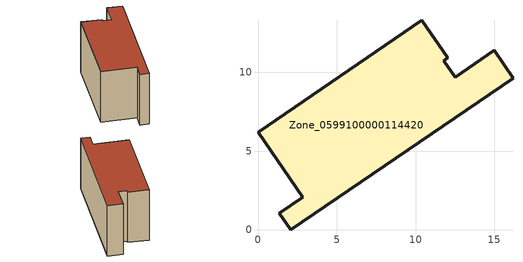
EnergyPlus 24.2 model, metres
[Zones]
Zone_0599100000114420
 floor ground (C_G): 11.8,10.75 12.52,9.69 14.98,11.4 16.18,9.64 2.08,0 1.35,1.07 2.83,2.08 0,6.2 10.4,13.33 12.05,10.92 z0.25
 wall outside (C_F): 2.08,0 16.18,9.64 14.98,11.4 12.52,9.69 11.8,10.75 12.05,10.92 10.4,13.33 0,6.2 2.83,2.08 1.35,1.07 2.08,0 z0.25:8.29
 roof outside (C_R): 11.8,10.75 12.05,10.92 10.4,13.33 0,6.2 2.83,2.08 1.35,1.07 2.08,0 16.18,9.64 14.98,11.4 12.52,9.69 z8.29
[BUILDING]
Pand.0599100000114420: North Axis=0; Terrain=City; Loads Convergence Tolerance Value=0.04; Temperature Convergence Tolerance Value=0.4; Solar Distribution=FullExterior; Maximum Number of Warmup Days=25; Minimum Number of Warmup Days=1
[Site:Location]
Rotterdam.The.Hague.AP_ZH_NLD Design_Conditions: Latitude=51.96; Longitude=4.45; Time Zone=1; Elevation=-4.5
[SITE:GROUNDTEMPERATURE:BUILDINGSURFACE]
18, 18, 18, 18, 18, 18, 18, 18, 18, 18, 18, 18
[MATERIAL] Thermal Absorptance=0.9; Solar Absorptance=0.7; Visible Absorptance=0.7
Name | Roughness | Thickness | Conductivity | Density | Specific Heat
G.TI.1992-2005 | MediumSmooth | 0.15 | 0.06 | 540 | 1210
F.TI.1992-2005 | Rough | 0.3 | 0.12 | 1920 | 840
R.TI.1992-2005 | MediumRough | 0.2 | 0.08 | 1500 | 1000
[CONSTRUCTION]
C_G: G.TI.1992-2005
C_F: F.TI.1992-2005
C_R: R.TI.1992-2005
[ZONE]
Zone_0599100000114420: Type=1; Multiplier=1; Ceiling Height=Autocalculate; Volume=Autocalculate; Floor Area=autocalculate; Part of Total Floor Area=Yes
[ZONEINFILTRATION:DESIGNFLOWRATE]
Infil_Zone_0599100000114420: Zone or ZoneList or Space or SpaceList=Zone_0599100000114420; Schedule=AlwaysOn; Design Flow Rate Calculation Method=Flow/Area; Flow Rate per Floor Area=0.0015; Constant Term Coefficient=1; Temperature Term Coefficient=0; Velocity Term Coefficient=0; Velocity Squared Term Coefficient=0
[HVACTEMPLATE:ZONE:IDEALLOADSAIRSYSTEM]
Zone_0599100000114420: Maximum Heating Supply Air Temperature=50; Minimum Cooling Supply Air Temperature=13; Maximum Heating Supply Air Humidity Ratio=0.0156; Minimum Cooling Supply Air Humidity Ratio=0.0077; Heating Limit=NoLimit; Cooling Limit=NoLimit; Dehumidification Control Type=ConstantSensibleHeatRatio; Cooling Sensible Heat Ratio=0.7; Dehumidification Setpoint=60; Humidification Control Type=None; Humidification Setpoint=30; Outdoor Air Method=None; Outdoor Air Flow Rate per Person=0.00944; Outdoor Air Flow Rate per Zone Floor Area=0; Outdoor Air Flow Rate per Zone=0; Demand Controlled Ventilation Type=None; Outdoor Air Economizer Type=NoEconomizer; Heat Recovery Type=None; Sensible Heat Recovery Effectiveness=0.7; Latent Heat Recovery Effectiveness=0.65
[ZONECONTROL:THERMOSTAT]
ThermostatControl_Zone_0599100000114420: Zone or ZoneList=Zone_0599100000114420; Control Type Schedule=DualSetpointControlType; Control 1=Thermostat_Zone_0599100000114420; Temperature Difference Between Cutout And Setpoint=0
[THERMOSTATSETPOINT:DUALSETPOINT]
Thermostat_Zone_0599100000114420: Heating Setpoint Temperature Schedule=HeatingSetpoint_Zone_0599100000114420; Cooling Setpoint Temperature Schedule=CoolingSetpoint_Zone_0599100000114420
[SCHEDULE:COMPACT]
HeatingSetpoint_Zone_0599100000114420: Through: 12/31, For: AllDays, Until: 24:00, 21
CoolingSetpoint_Zone_0599100000114420: Through: 12/31, For: AllDays, Until: 24:00, 24
DualSetpointControlType: Through: 12/31, For: AllDays, Until: 24:00, 4
AlwaysOn: Through: 12/31, For: AllDays, Until: 24:00, 1
